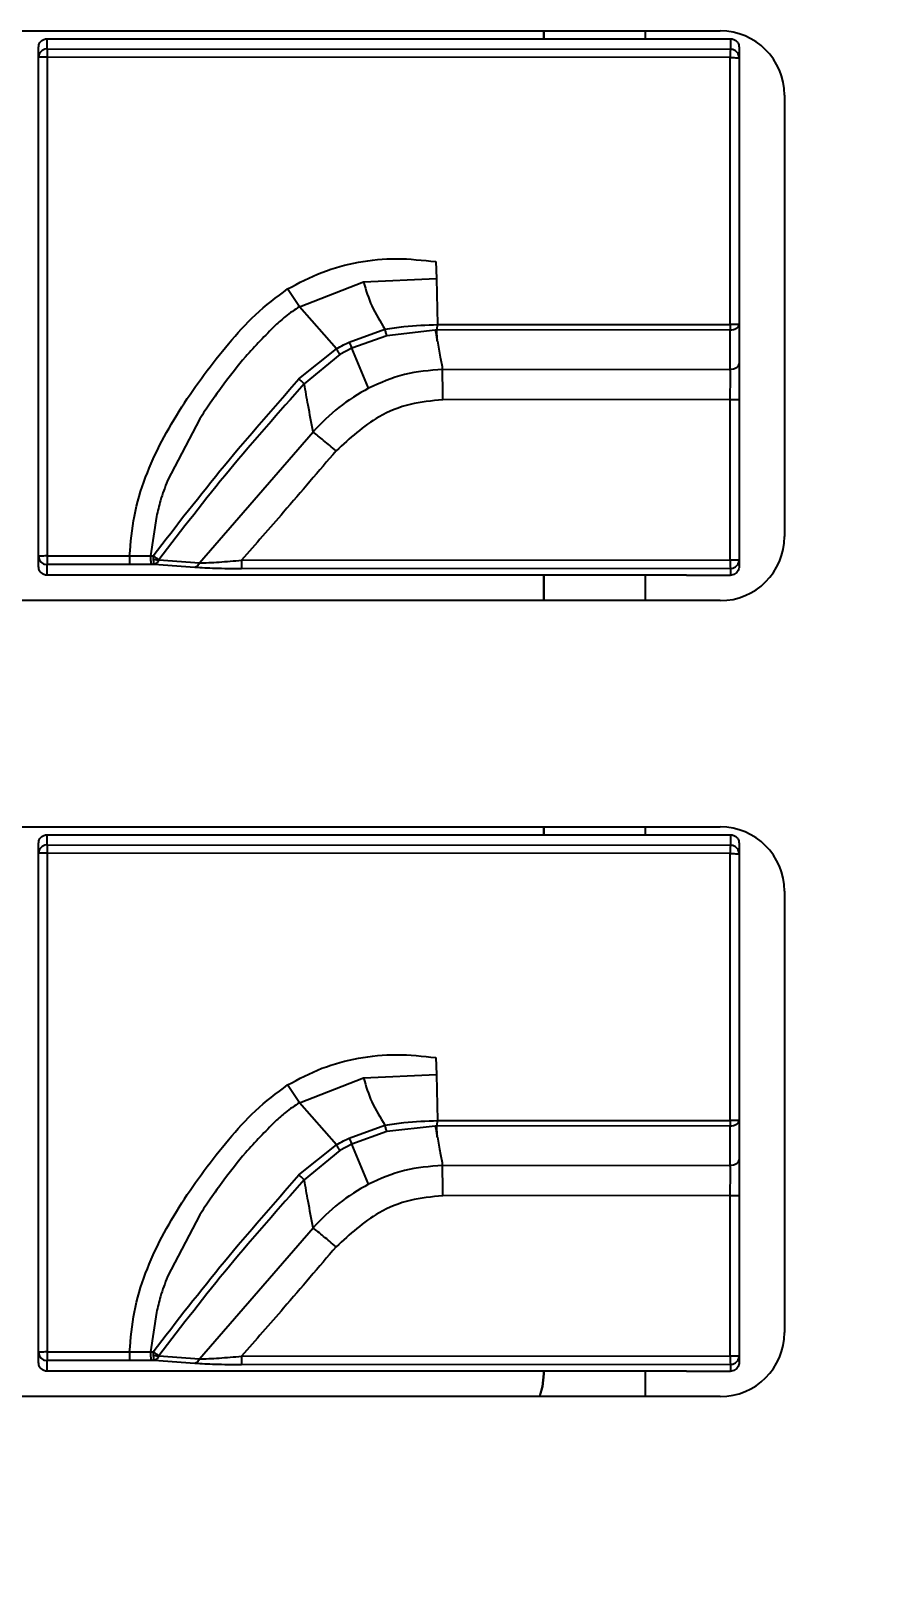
# Model space of a CAD drawing. Header units: millimetres. Extents: x 271 to 405, y 465 to 539.
# Drawn here: x 351.68 to 359.57, y 490.38 to 504.89 of the extents above; entities that cross this region are included whole.
import ezdxf

# ---------------------------------------------------------------- set-up
doc = ezdxf.new("R2010")
doc.units = ezdxf.units.MM
doc.header["$PDSIZE"] = -1
doc.dimstyles.new('ISO-25', dxfattribs={"dimtxt": 2.5, "dimasz": 2.5, "dimexe": 1.25, "dimexo": 0.625, "dimtad": 1, "dimtxsty": 'Standard', "dimcen": 2.5, "dimadec": 0, "dimazin": 0, "dimtfac": 1, "dimtmove": 0, "dimatfit": 3, "dimfxl": 1, "dimarcsym": 0})

# ---------------------------------------------------------------- blocks, each defined once
blk = doc.blocks.new('*D2')
at = {"color": 0, "lineweight": -2}
for p, q in [((288.922, 503.974), (288.922, 465.47)), ((360.773, 503.974), (360.773, 465.47)), ((293.002, 467.47), (356.693, 467.47))]:
    blk.add_line(p, q, dxfattribs=at)
at = {"color": 0}
for points in [[(293.002, 468.15), (293.002, 466.79), (288.922, 467.47)], [(356.693, 466.79), (356.693, 468.15), (360.773, 467.47)]]:
    blk.add_solid(points, dxfattribs=at)
at = {"layer": 'Defpoints', "color": 0}
for p in [(288.922, 503.974), (360.773, 503.974), (360.773, 467.47)]:
    blk.add_point(p, dxfattribs=at)
at = {"color": 0, "insert": (324.848, 471.036), "char_height": 3.5, "attachment_point": 5}
blk.add_mtext('71,85', dxfattribs=at)

msp = doc.modelspace()

# ---------------------------------------------------------------- linework, layer by layer
at = {"color": 7, "linetype": 'Continuous', "lineweight": 25}
for p, q in [((291.621, 504.891), (358.126, 504.892)), ((356.475, 504.819), (356.475, 504.892)), ((356.476, 504.892), (356.476, 504.819)), ((357.427, 504.819), (357.427, 504.892)), ((351.75, 504.646), (351.75, 504.739)), ((351.831, 504.819), (358.221, 504.819)), ((351.831, 504.725), (351.831, 504.819)), ((351.831, 504.725), (358.221, 504.72)), ((358.221, 504.819), (358.221, 504.72)), ((358.302, 504.739), (358.302, 504.641)), ((351.75, 499.977), (351.75, 504.646)), ((351.831, 504.647), (351.83, 499.978)), ((358.22, 504.642), (351.831, 504.647)), ((358.22, 502.145), (358.22, 504.642)), ((358.302, 504.641), (358.302, 502.144)), ((358.726, 504.292), (358.726, 500.16)), ((355.466, 502.733), (355.471, 502.574)), ((354.189, 502.31), (354.789, 502.543)), ((354.789, 502.543), (355.471, 502.574)), ((355.471, 502.574), (355.482, 502.143)), ((354.189, 502.31), (354.079, 502.477)), ((354.537, 501.917), (354.189, 502.31)), ((354.655, 501.98), (354.99, 502.101)), ((355.461, 502.092), (355.006, 502.04)), ((355.476, 502.092), (355.461, 502.092)), ((358.22, 502.095), (355.476, 502.092)), ((355.478, 502.002), (355.476, 502.092)), ((355.482, 502.143), (358.22, 502.145)), ((358.22, 501.726), (358.22, 502.095)), ((358.302, 502.144), (358.302, 501.776)), ((355.006, 502.04), (354.681, 501.924)), ((354.184, 501.635), (354.537, 501.917)), ((354.567, 501.863), (354.235, 501.588)), ((354.681, 501.924), (354.567, 501.863)), ((354.837, 501.549), (354.681, 501.924)), ((355.529, 501.723), (358.22, 501.726)), ((355.53, 501.443), (358.22, 501.446)), ((358.22, 501.443), (355.53, 501.44)), ((358.22, 499.941), (358.22, 501.443)), ((358.302, 501.443), (358.302, 499.941)), ((353.258, 501.262), (352.955, 500.683)), ((353.254, 499.913), (354.317, 501.14)), ((352.852, 500.348), (352.796, 499.98)), ((351.75, 499.878), (351.75, 499.977)), ((351.83, 499.978), (352.601, 499.978)), ((352.601, 499.978), (352.796, 499.98)), ((352.796, 499.98), (352.821, 499.98)), ((352.821, 499.98), (352.822, 499.95)), ((352.875, 499.941), (353.254, 499.913)), ((353.648, 499.938), (358.22, 499.941)), ((358.302, 499.941), (358.302, 499.878)), ((352.601, 499.898), (351.831, 499.897)), ((351.831, 499.798), (351.831, 499.897)), ((357.809, 499.798), (351.831, 499.798)), ((352.831, 499.899), (352.807, 499.899)), ((353.211, 499.871), (352.831, 499.899)), ((358.221, 499.861), (353.649, 499.858)), ((356.475, 499.56), (356.475, 499.798)), ((356.476, 499.798), (356.476, 499.56)), ((357.427, 499.56), (357.427, 499.798)), ((357.809, 499.798), (358.221, 499.798)), ((358.221, 499.861), (358.221, 499.798)), ((358.126, 499.56), (291.621, 499.56)), ((291.621, 497.441), (358.126, 497.442)), ((351.831, 497.369), (358.221, 497.369)), ((351.831, 497.275), (351.831, 497.369)), ((356.475, 497.369), (356.475, 497.442)), ((356.476, 497.442), (356.476, 497.369)), ((357.427, 497.369), (357.427, 497.442)), ((358.221, 497.369), (358.221, 497.27)), ((351.75, 497.196), (351.75, 497.289)), ((351.75, 492.527), (351.75, 497.196)), ((351.831, 497.197), (351.83, 492.528)), ((351.831, 497.275), (358.221, 497.27)), ((358.22, 497.192), (351.831, 497.197)), ((358.22, 494.695), (358.22, 497.192)), ((358.302, 497.289), (358.302, 497.191)), ((358.302, 497.191), (358.302, 494.694)), ((358.726, 496.842), (358.726, 492.71)), ((355.466, 495.283), (355.471, 495.124)), ((354.189, 494.86), (354.079, 495.027)), ((354.189, 494.86), (354.789, 495.093)), ((354.789, 495.093), (355.471, 495.124)), ((355.471, 495.124), (355.482, 494.693)), ((354.537, 494.467), (354.189, 494.86)), ((355.482, 494.693), (358.22, 494.695)), ((358.302, 494.694), (358.302, 494.326)), ((354.655, 494.53), (354.99, 494.651)), ((355.006, 494.59), (354.681, 494.474)), ((355.461, 494.642), (355.006, 494.59)), ((355.476, 494.642), (355.461, 494.642)), ((358.22, 494.645), (355.476, 494.642)), ((355.478, 494.552), (355.476, 494.642)), ((358.22, 494.276), (358.22, 494.645)), ((354.184, 494.185), (354.537, 494.467)), ((354.567, 494.413), (354.235, 494.138)), ((354.681, 494.474), (354.567, 494.413)), ((354.837, 494.099), (354.681, 494.474)), ((355.529, 494.273), (358.22, 494.276)), ((355.53, 493.993), (358.22, 493.996)), ((358.22, 493.993), (355.53, 493.99)), ((358.22, 492.491), (358.22, 493.993)), ((358.302, 493.993), (358.302, 492.491)), ((353.258, 493.812), (352.955, 493.233)), ((353.254, 492.463), (354.317, 493.69)), ((352.852, 492.898), (352.796, 492.53)), ((351.75, 492.428), (351.75, 492.527)), ((351.83, 492.528), (352.601, 492.528)), ((352.601, 492.528), (352.796, 492.53)), ((352.796, 492.53), (352.821, 492.53)), ((352.821, 492.53), (352.822, 492.5)), ((352.601, 492.448), (351.831, 492.447)), ((351.831, 492.348), (351.831, 492.447)), ((352.831, 492.449), (352.807, 492.449)), ((353.211, 492.421), (352.831, 492.449)), ((352.875, 492.491), (353.254, 492.463)), ((353.648, 492.488), (358.22, 492.491)), ((358.221, 492.411), (353.649, 492.408)), ((358.221, 492.411), (358.221, 492.348)), ((358.302, 492.491), (358.302, 492.428)), ((357.809, 492.348), (351.831, 492.348)), ((356.475, 492.322), (356.475, 492.348)), ((356.476, 492.348), (356.476, 492.322)), ((357.427, 492.11), (357.427, 492.348)), ((357.809, 492.348), (358.221, 492.348)), ((358.126, 492.11), (291.621, 492.11))]:
    msp.add_line(p, q, dxfattribs=at)
at = {"color": 7, "linetype": 'Continuous', "lineweight": 25, "flags": 128}
for points in [[(355.48, 501.989), (355.479, 501.997), (355.478, 502.002)], [(355.53, 501.44), (355.53, 501.44), (355.53, 501.44), (355.53, 501.441), (355.53, 501.441), (355.53, 501.442), (355.53, 501.442), (355.53, 501.443), (355.53, 501.443)], [(355.48, 494.539), (355.479, 494.547), (355.478, 494.552)], [(355.53, 493.99), (355.53, 493.99), (355.53, 493.99), (355.53, 493.991), (355.53, 493.991), (355.53, 493.992), (355.53, 493.992), (355.53, 493.993), (355.53, 493.993)], [(356.475, 492.322), (356.463, 492.205), (356.436, 492.11)], [(356.437, 492.11), (356.465, 492.205), (356.476, 492.322)]]:
    msp.add_lwpolyline(points, dxfattribs=at)
at = {"color": 7, "linetype": 'Continuous', "lineweight": 25}
for centre, radius, start, end in [((358.126, 504.292), 0.6, 0, 90), ((354.882, 504.661), 3.052, 178.8009, 180.2767), ((361.274, 504.657), 3.054, 178.8017, 180.2763), ((441.91, 517.734), 87.853, 190.25627, 190.31585), ((366.412, 502.15), 8.192, 180.0303, 180.3847), ((358.126, 500.16), 0.6, 270, 0), ((354.776, 499.962), 2.946, 179.6961, 181.2645), ((355.547, 499.963), 2.947, 179.6961, 181.2644), ((356.632, 499.922), 2.984, 179.7067, 181.239), ((361.204, 499.926), 2.984, 179.7067, 181.239), ((358.126, 496.842), 0.6, 0.0001, 90), ((354.882, 497.211), 3.052, 178.8009, 180.2767), ((361.274, 497.207), 3.054, 178.8017, 180.2763), ((366.412, 494.7), 8.192, 180.0303, 180.3847), ((441.91, 510.284), 87.853, 190.25627, 190.31585), ((358.126, 492.71), 0.6, 270, 0), ((354.776, 492.512), 2.946, 179.6961, 181.2645), ((355.547, 492.513), 2.947, 179.6961, 181.2644), ((356.632, 492.472), 2.984, 179.7067, 181.239), ((361.204, 492.476), 2.984, 179.7067, 181.239)]:
    msp.add_arc(centre, radius, start, end, dxfattribs=at)
for points, knots in [([(351.75, 504.739), (351.751, 504.75), (351.753, 504.771), (351.769, 504.793), (351.786, 504.806), (351.804, 504.817), (351.82, 504.818), (351.831, 504.819)], [0, 0, 0, 0, 0.246055, 0.49554, 0.623249, 0.746587, 1, 1, 1, 1]), ([(351.831, 504.725), (351.824, 504.725), (351.806, 504.723), (351.785, 504.712), (351.769, 504.698), (351.759, 504.683), (351.752, 504.665), (351.751, 504.652), (351.75, 504.646)], [0, 0, 0, 0, 0.182036, 0.411431, 0.545976, 0.690302, 0.842527, 1, 1, 1, 1]), ([(358.221, 504.819), (358.232, 504.818), (358.253, 504.816), (358.275, 504.8), (358.289, 504.784), (358.3, 504.766), (358.301, 504.75), (358.302, 504.739)], [0, 0, 0, 0, 0.249636, 0.501402, 0.628165, 0.75021, 1, 1, 1, 1]), ([(358.302, 504.641), (358.302, 504.647), (358.301, 504.66), (358.293, 504.678), (358.283, 504.693), (358.267, 504.708), (358.246, 504.718), (358.229, 504.72), (358.221, 504.72)], [0, 0, 0, 0, 0.157473, 0.309699, 0.454025, 0.58857, 0.817964, 1, 1, 1, 1]), ([(351.831, 504.647), (351.82, 504.647), (351.805, 504.647), (351.786, 504.646), (351.773, 504.646), (351.763, 504.646), (351.753, 504.646), (351.751, 504.646), (351.75, 504.646)], [0, 0, 0, 0, 0.243743, 0.372827, 0.502302, 0.631379, 0.759406, 1, 1, 1, 1]), ([(358.22, 504.642), (358.228, 504.642), (358.245, 504.642), (358.267, 504.642), (358.283, 504.641), (358.293, 504.641), (358.301, 504.641), (358.302, 504.641), (358.302, 504.641)], [0, 0, 0, 0, 0.181752, 0.411268, 0.545131, 0.689867, 0.842768, 1, 1, 1, 1]), ([(354.079, 502.477), (354.184, 502.533), (354.394, 502.645), (354.741, 502.737), (355.102, 502.773), (355.344, 502.746), (355.466, 502.733)], [0, 0, 0, 0, 0.248333, 0.494266, 0.743232, 1, 1, 1, 1]), ([(354.789, 502.543), (354.812, 502.466), (354.859, 502.31), (354.946, 502.171), (354.99, 502.101)], [0, 0, 0, 0, 0.48812, 1, 1, 1, 1]), ([(352.601, 499.978), (352.612, 500.104), (352.634, 500.354), (352.778, 500.835), (353.075, 501.382), (353.444, 501.875), (353.774, 502.249), (353.976, 502.4), (354.079, 502.477)], [0, 0, 0, 0, 0.126243, 0.252407, 0.500957, 0.747041, 0.871227, 1, 1, 1, 1]), ([(354.189, 502.31), (354.145, 502.282), (354.066, 502.229), (353.996, 502.165), (353.965, 502.137)], [0, 0, 0, 0, 0.5488773, 1, 1, 1, 1]), ([(353.965, 502.137), (353.869, 502.04), (353.697, 501.867), (353.549, 501.673), (353.483, 501.587)], [0, 0, 0, 0, 0.556874, 1, 1, 1, 1]), ([(354.99, 502.101), (355.049, 502.11), (355.212, 502.136), (355.377, 502.14), (355.482, 502.143)], [0, 0, 0, 0, 0.363352, 1, 1, 1, 1]), ([(355.006, 502.04), (355.005, 502.045), (355.003, 502.053), (354.999, 502.069), (354.995, 502.085), (354.992, 502.095), (354.99, 502.101)], [0, 0, 0, 0, 0.24719, 0.499867, 0.752615, 1, 1, 1, 1]), ([(358.302, 502.144), (358.301, 502.144), (358.299, 502.144), (358.289, 502.145), (358.279, 502.145), (358.265, 502.145), (358.246, 502.145), (358.231, 502.145), (358.22, 502.145)], [0, 0, 0, 0, 0.240463, 0.368553, 0.497681, 0.627218, 0.756382, 1, 1, 1, 1]), ([(358.22, 502.095), (358.231, 502.095), (358.247, 502.096), (358.265, 502.102), (358.279, 502.109), (358.289, 502.117), (358.299, 502.128), (358.301, 502.138), (358.302, 502.144)], [0, 0, 0, 0, 0.241127, 0.370686, 0.502719, 0.634695, 0.763396, 1, 1, 1, 1]), ([(354.537, 501.917), (354.558, 501.929), (354.597, 501.952), (354.638, 501.971), (354.655, 501.98)], [0, 0, 0, 0, 0.557096, 1, 1, 1, 1]), ([(354.681, 501.924), (354.679, 501.928), (354.676, 501.937), (354.67, 501.951), (354.663, 501.965), (354.658, 501.975), (354.655, 501.98)], [0, 0, 0, 0, 0.247246, 0.499807, 0.752471, 1, 1, 1, 1]), ([(355.48, 501.989), (355.489, 501.94), (355.505, 501.851), (355.522, 501.762), (355.529, 501.723)], [0, 0, 0, 0, 0.560088, 1, 1, 1, 1]), ([(354.567, 501.863), (354.565, 501.867), (354.561, 501.875), (354.554, 501.889), (354.545, 501.903), (354.54, 501.912), (354.537, 501.917)], [0, 0, 0, 0, 0.247051, 0.499713, 0.752528, 1, 1, 1, 1]), ([(355.529, 501.723), (355.408, 501.714), (355.167, 501.697), (354.947, 501.598), (354.837, 501.549)], [0, 0, 0, 0, 0.5002704, 1, 1, 1, 1]), ([(358.22, 501.726), (358.231, 501.727), (358.247, 501.728), (358.265, 501.734), (358.279, 501.741), (358.289, 501.749), (358.299, 501.76), (358.301, 501.77), (358.302, 501.776)], [0, 0, 0, 0, 0.241128, 0.370687, 0.50272, 0.634695, 0.763396, 1, 1, 1, 1]), ([(358.302, 501.776), (358.302, 501.719), (358.302, 501.617), (358.302, 501.496), (358.302, 501.443)], [0, 0, 0, 0, 0.558262, 1, 1, 1, 1]), ([(352.821, 499.98), (353.04, 500.264), (353.478, 500.829), (353.95, 501.368), (354.184, 501.635)], [0, 0, 0, 0, 0.502993, 1, 1, 1, 1]), ([(354.235, 501.588), (353.998, 501.322), (353.524, 500.789), (353.091, 500.224), (352.875, 499.941)], [0, 0, 0, 0, 0.499871, 1, 1, 1, 1]), ([(353.483, 501.587), (353.44, 501.527), (353.362, 501.421), (353.29, 501.311), (353.258, 501.262)], [0, 0, 0, 0, 0.560178, 1, 1, 1, 1]), ([(354.235, 501.588), (354.231, 501.591), (354.225, 501.598), (354.212, 501.61), (354.198, 501.623), (354.189, 501.631), (354.184, 501.635)], [0, 0, 0, 0, 0.246047, 0.499442, 0.75314, 1, 1, 1, 1]), ([(354.317, 501.14), (354.302, 501.223), (354.274, 501.373), (354.247, 501.522), (354.235, 501.588)], [0, 0, 0, 0, 0.558805, 1, 1, 1, 1]), ([(354.837, 501.549), (354.741, 501.493), (354.549, 501.38), (354.395, 501.22), (354.317, 501.14)], [0, 0, 0, 0, 0.499581, 1, 1, 1, 1]), ([(355.53, 501.44), (355.427, 501.43), (355.221, 501.412), (354.864, 501.266), (354.66, 501.079), (354.533, 500.962)], [0, 0, 0, 0, 0.272237, 0.547518, 1, 1, 1, 1]), ([(358.22, 501.443), (358.22, 501.444), (358.22, 501.445), (358.22, 501.446), (358.22, 501.446)], [0, 0, 0, 0, 0.560035, 1, 1, 1, 1]), ([(358.22, 501.443), (358.231, 501.443), (358.246, 501.443), (358.265, 501.443), (358.279, 501.443), (358.289, 501.443), (358.299, 501.443), (358.301, 501.443), (358.302, 501.443)], [0, 0, 0, 0, 0.240915, 0.370391, 0.5023, 0.633826, 0.762244, 1, 1, 1, 1]), ([(354.533, 500.962), (354.513, 500.979), (354.473, 501.012), (354.416, 501.059), (354.362, 501.103), (354.332, 501.128), (354.317, 501.14)], [0, 0, 0, 0, 0.250369, 0.500556, 0.750451, 1, 1, 1, 1]), ([(354.533, 500.962), (354.37, 500.771), (354.077, 500.427), (353.78, 500.088), (353.648, 499.938)], [0, 0, 0, 0, 0.55723, 1, 1, 1, 1]), ([(352.955, 500.683), (352.932, 500.622), (352.891, 500.512), (352.864, 500.398), (352.852, 500.348)], [0, 0, 0, 0, 0.560421, 1, 1, 1, 1]), ([(351.83, 499.978), (351.823, 499.978), (351.806, 499.978), (351.785, 499.977), (351.769, 499.977), (351.759, 499.977), (351.751, 499.977), (351.751, 499.977), (351.75, 499.977)], [0, 0, 0, 0, 0.181975, 0.411373, 0.545073, 0.689667, 0.84255, 1, 1, 1, 1]), ([(351.75, 499.977), (351.751, 499.97), (351.752, 499.957), (351.759, 499.939), (351.769, 499.924), (351.778, 499.917), (351.783, 499.913)], [0, 0, 0, 0, 0.267539, 0.526165, 0.771462, 1, 1, 1, 1]), ([(352.796, 499.98), (352.796, 499.97), (352.797, 499.95), (352.799, 499.924), (352.803, 499.905), (352.806, 499.901), (352.807, 499.899)], [0, 0, 0, 0, 0.250182, 0.500001, 0.749816, 1, 1, 1, 1]), ([(352.875, 499.941), (352.871, 499.944), (352.864, 499.948), (352.851, 499.958), (352.836, 499.969), (352.826, 499.976), (352.821, 499.98)], [0, 0, 0, 0, 0.221754, 0.487119, 0.729135, 1, 1, 1, 1]), ([(352.822, 499.95), (352.822, 499.944), (352.823, 499.93), (352.826, 499.914), (352.828, 499.903), (352.83, 499.901), (352.831, 499.899)], [0, 0, 0, 0, 0.25001, 0.499562, 0.749799, 1, 1, 1, 1]), ([(352.822, 499.95), (352.828, 499.949), (352.839, 499.945), (352.858, 499.942), (352.869, 499.942), (352.875, 499.941)], [0, 0, 0, 0, 0.3323624, 0.6229617, 1, 1, 1, 1]), ([(352.875, 499.941), (352.872, 499.936), (352.867, 499.924), (352.856, 499.912), (352.844, 499.902), (352.836, 499.9), (352.831, 499.899)], [0, 0, 0, 0, 0.249812, 0.499999, 0.750183, 1, 1, 1, 1]), ([(353.254, 499.913), (353.282, 499.914), (353.34, 499.915), (353.472, 499.923), (353.578, 499.932), (353.648, 499.938)], [0, 0, 0, 0, 0.243767, 0.492923, 1, 1, 1, 1]), ([(358.22, 499.941), (358.231, 499.941), (358.246, 499.941), (358.265, 499.941), (358.279, 499.941), (358.289, 499.941), (358.299, 499.941), (358.301, 499.941), (358.302, 499.941)], [0, 0, 0, 0, 0.243617, 0.372782, 0.502319, 0.631448, 0.759539, 1, 1, 1, 1]), ([(358.221, 499.861), (358.229, 499.862), (358.246, 499.863), (358.267, 499.874), (358.283, 499.889), (358.293, 499.904), (358.301, 499.921), (358.302, 499.934), (358.302, 499.941)], [0, 0, 0, 0, 0.182036, 0.411431, 0.545976, 0.690302, 0.842527, 1, 1, 1, 1]), ([(351.831, 499.798), (351.821, 499.799), (351.799, 499.801), (351.777, 499.817), (351.763, 499.833), (351.753, 499.852), (351.751, 499.868), (351.75, 499.878)], [0, 0, 0, 0, 0.249649, 0.501423, 0.628183, 0.750223, 1, 1, 1, 1]), ([(352.807, 499.899), (352.769, 499.898), (352.701, 499.898), (352.632, 499.898), (352.601, 499.898)], [0, 0, 0, 0, 0.5599855, 1, 1, 1, 1]), ([(353.254, 499.913), (353.251, 499.907), (353.246, 499.896), (353.235, 499.883), (353.223, 499.874), (353.215, 499.872), (353.211, 499.871)], [0, 0, 0, 0, 0.245528, 0.499445, 0.753667, 1, 1, 1, 1]), ([(353.649, 499.858), (353.564, 499.858), (353.405, 499.859), (353.272, 499.867), (353.211, 499.871)], [0, 0, 0, 0, 0.535867, 1, 1, 1, 1]), ([(358.293, 499.841), (358.289, 499.835), (358.281, 499.822), (358.263, 499.809), (358.243, 499.8), (358.228, 499.799), (358.221, 499.798)], [0, 0, 0, 0, 0.25003, 0.506976, 0.750519, 1, 1, 1, 1]), ([(358.302, 499.878), (358.302, 499.872), (358.301, 499.859), (358.295, 499.847), (358.293, 499.841)], [0, 0, 0, 0, 0.49972, 1, 1, 1, 1]), ([(351.75, 497.289), (351.751, 497.3), (351.753, 497.321), (351.769, 497.343), (351.786, 497.356), (351.804, 497.367), (351.82, 497.368), (351.831, 497.369)], [0, 0, 0, 0, 0.246055, 0.49554, 0.623249, 0.746587, 1, 1, 1, 1]), ([(358.221, 497.369), (358.232, 497.368), (358.253, 497.366), (358.275, 497.35), (358.289, 497.334), (358.3, 497.316), (358.301, 497.3), (358.302, 497.289)], [0, 0, 0, 0, 0.249636, 0.501402, 0.628165, 0.75021, 1, 1, 1, 1]), ([(351.831, 497.275), (351.824, 497.275), (351.806, 497.273), (351.785, 497.262), (351.769, 497.248), (351.759, 497.233), (351.752, 497.215), (351.751, 497.202), (351.75, 497.196)], [0, 0, 0, 0, 0.182036, 0.411431, 0.545976, 0.690302, 0.842527, 1, 1, 1, 1]), ([(351.831, 497.197), (351.82, 497.197), (351.805, 497.197), (351.786, 497.196), (351.773, 497.196), (351.763, 497.196), (351.753, 497.196), (351.751, 497.196), (351.75, 497.196)], [0, 0, 0, 0, 0.243743, 0.372827, 0.502302, 0.631379, 0.759406, 1, 1, 1, 1]), ([(358.22, 497.192), (358.228, 497.192), (358.245, 497.192), (358.267, 497.192), (358.283, 497.191), (358.293, 497.191), (358.301, 497.191), (358.302, 497.191), (358.302, 497.191)], [0, 0, 0, 0, 0.181752, 0.411268, 0.545131, 0.689867, 0.842768, 1, 1, 1, 1]), ([(358.302, 497.191), (358.302, 497.197), (358.301, 497.21), (358.293, 497.228), (358.283, 497.243), (358.267, 497.258), (358.246, 497.268), (358.229, 497.27), (358.221, 497.27)], [0, 0, 0, 0, 0.157473, 0.309699, 0.454025, 0.58857, 0.817964, 1, 1, 1, 1]), ([(354.079, 495.027), (354.184, 495.083), (354.394, 495.195), (354.741, 495.287), (355.102, 495.323), (355.344, 495.296), (355.466, 495.283)], [0, 0, 0, 0, 0.248333, 0.494266, 0.743232, 1, 1, 1, 1]), ([(352.601, 492.528), (352.612, 492.654), (352.634, 492.904), (352.778, 493.385), (353.075, 493.932), (353.444, 494.425), (353.774, 494.799), (353.976, 494.95), (354.079, 495.027)], [0, 0, 0, 0, 0.126243, 0.252407, 0.500957, 0.747041, 0.871227, 1, 1, 1, 1]), ([(354.789, 495.093), (354.812, 495.016), (354.859, 494.86), (354.946, 494.721), (354.99, 494.651)], [0, 0, 0, 0, 0.48812, 1, 1, 1, 1]), ([(354.189, 494.86), (354.145, 494.832), (354.066, 494.779), (353.996, 494.715), (353.965, 494.687)], [0, 0, 0, 0, 0.548877, 1, 1, 1, 1]), ([(354.99, 494.651), (355.049, 494.66), (355.212, 494.686), (355.377, 494.69), (355.482, 494.693)], [0, 0, 0, 0, 0.363352, 1, 1, 1, 1]), ([(358.302, 494.694), (358.301, 494.694), (358.299, 494.694), (358.289, 494.695), (358.279, 494.695), (358.265, 494.695), (358.246, 494.695), (358.231, 494.695), (358.22, 494.695)], [0, 0, 0, 0, 0.240463, 0.368553, 0.497681, 0.627218, 0.756382, 1, 1, 1, 1]), ([(358.22, 494.645), (358.231, 494.645), (358.247, 494.646), (358.265, 494.652), (358.279, 494.659), (358.289, 494.667), (358.299, 494.678), (358.301, 494.688), (358.302, 494.694)], [0, 0, 0, 0, 0.241127, 0.370686, 0.502719, 0.634695, 0.763396, 1, 1, 1, 1]), ([(353.965, 494.687), (353.869, 494.59), (353.697, 494.417), (353.549, 494.223), (353.483, 494.137)], [0, 0, 0, 0, 0.556874, 1, 1, 1, 1]), ([(355.006, 494.59), (355.005, 494.595), (355.003, 494.603), (354.999, 494.619), (354.995, 494.635), (354.992, 494.645), (354.99, 494.651)], [0, 0, 0, 0, 0.24719, 0.499867, 0.752615, 1, 1, 1, 1]), ([(354.537, 494.467), (354.558, 494.479), (354.597, 494.502), (354.638, 494.521), (354.655, 494.53)], [0, 0, 0, 0, 0.557096, 1, 1, 1, 1]), ([(354.567, 494.413), (354.565, 494.417), (354.561, 494.425), (354.554, 494.439), (354.545, 494.453), (354.54, 494.462), (354.537, 494.467)], [0, 0, 0, 0, 0.247051, 0.499713, 0.752528, 1, 1, 1, 1]), ([(354.681, 494.474), (354.679, 494.478), (354.676, 494.487), (354.67, 494.501), (354.663, 494.515), (354.658, 494.525), (354.655, 494.53)], [0, 0, 0, 0, 0.247246, 0.499807, 0.752471, 1, 1, 1, 1]), ([(355.48, 494.539), (355.489, 494.49), (355.505, 494.401), (355.522, 494.312), (355.529, 494.273)], [0, 0, 0, 0, 0.560088, 1, 1, 1, 1]), ([(355.529, 494.273), (355.408, 494.264), (355.167, 494.247), (354.947, 494.148), (354.837, 494.099)], [0, 0, 0, 0, 0.50027, 1, 1, 1, 1]), ([(358.22, 494.276), (358.231, 494.277), (358.247, 494.278), (358.265, 494.284), (358.279, 494.291), (358.289, 494.299), (358.299, 494.31), (358.301, 494.32), (358.302, 494.326)], [0, 0, 0, 0, 0.241128, 0.370687, 0.50272, 0.634695, 0.763396, 1, 1, 1, 1]), ([(358.302, 494.326), (358.302, 494.269), (358.302, 494.167), (358.302, 494.046), (358.302, 493.993)], [0, 0, 0, 0, 0.558262, 1, 1, 1, 1]), ([(352.821, 492.53), (353.04, 492.814), (353.478, 493.379), (353.95, 493.918), (354.184, 494.185)], [0, 0, 0, 0, 0.5029931, 1, 1, 1, 1]), ([(354.235, 494.138), (353.998, 493.872), (353.524, 493.339), (353.091, 492.774), (352.875, 492.491)], [0, 0, 0, 0, 0.499871, 1, 1, 1, 1]), ([(353.483, 494.137), (353.44, 494.077), (353.362, 493.971), (353.29, 493.861), (353.258, 493.812)], [0, 0, 0, 0, 0.560178, 1, 1, 1, 1]), ([(354.235, 494.138), (354.231, 494.141), (354.225, 494.148), (354.212, 494.16), (354.198, 494.173), (354.189, 494.181), (354.184, 494.185)], [0, 0, 0, 0, 0.246047, 0.499442, 0.75314, 1, 1, 1, 1]), ([(354.317, 493.69), (354.302, 493.773), (354.274, 493.923), (354.247, 494.072), (354.235, 494.138)], [0, 0, 0, 0, 0.558805, 1, 1, 1, 1]), ([(354.837, 494.099), (354.741, 494.043), (354.549, 493.93), (354.395, 493.77), (354.317, 493.69)], [0, 0, 0, 0, 0.499581, 1, 1, 1, 1]), ([(355.53, 493.99), (355.427, 493.98), (355.221, 493.962), (354.864, 493.816), (354.66, 493.629), (354.533, 493.512)], [0, 0, 0, 0, 0.2722368, 0.5475182, 1, 1, 1, 1]), ([(358.22, 493.993), (358.22, 493.994), (358.22, 493.995), (358.22, 493.996), (358.22, 493.996)], [0, 0, 0, 0, 0.560035, 1, 1, 1, 1]), ([(358.22, 493.993), (358.231, 493.993), (358.246, 493.993), (358.265, 493.993), (358.279, 493.993), (358.289, 493.993), (358.299, 493.993), (358.301, 493.993), (358.302, 493.993)], [0, 0, 0, 0, 0.240915, 0.370391, 0.5023, 0.633826, 0.762244, 1, 1, 1, 1]), ([(354.533, 493.512), (354.513, 493.529), (354.473, 493.562), (354.416, 493.609), (354.362, 493.653), (354.332, 493.678), (354.317, 493.69)], [0, 0, 0, 0, 0.250369, 0.500556, 0.750451, 1, 1, 1, 1]), ([(354.533, 493.512), (354.37, 493.321), (354.077, 492.977), (353.78, 492.638), (353.648, 492.488)], [0, 0, 0, 0, 0.55723, 1, 1, 1, 1]), ([(352.955, 493.233), (352.932, 493.172), (352.891, 493.062), (352.864, 492.948), (352.852, 492.898)], [0, 0, 0, 0, 0.5604209, 1, 1, 1, 1]), ([(351.83, 492.528), (351.823, 492.528), (351.806, 492.528), (351.785, 492.527), (351.769, 492.527), (351.759, 492.527), (351.751, 492.527), (351.751, 492.527), (351.75, 492.527)], [0, 0, 0, 0, 0.181975, 0.411373, 0.545073, 0.689667, 0.84255, 1, 1, 1, 1]), ([(351.75, 492.527), (351.751, 492.52), (351.752, 492.507), (351.759, 492.489), (351.769, 492.474), (351.778, 492.467), (351.783, 492.463)], [0, 0, 0, 0, 0.267539, 0.526165, 0.771462, 1, 1, 1, 1]), ([(352.796, 492.53), (352.796, 492.52), (352.797, 492.5), (352.799, 492.474), (352.803, 492.455), (352.806, 492.451), (352.807, 492.449)], [0, 0, 0, 0, 0.250182, 0.500001, 0.749816, 1, 1, 1, 1]), ([(352.875, 492.491), (352.871, 492.494), (352.864, 492.498), (352.851, 492.508), (352.836, 492.519), (352.826, 492.526), (352.821, 492.53)], [0, 0, 0, 0, 0.221754, 0.487119, 0.729135, 1, 1, 1, 1]), ([(351.831, 492.348), (351.821, 492.349), (351.799, 492.351), (351.777, 492.367), (351.763, 492.383), (351.753, 492.402), (351.751, 492.418), (351.75, 492.428)], [0, 0, 0, 0, 0.249649, 0.501423, 0.628183, 0.750223, 1, 1, 1, 1]), ([(352.807, 492.449), (352.769, 492.448), (352.701, 492.448), (352.632, 492.448), (352.601, 492.448)], [0, 0, 0, 0, 0.559986, 1, 1, 1, 1]), ([(352.822, 492.5), (352.822, 492.494), (352.823, 492.48), (352.826, 492.464), (352.828, 492.453), (352.83, 492.451), (352.831, 492.449)], [0, 0, 0, 0, 0.25001, 0.499562, 0.749799, 1, 1, 1, 1]), ([(352.822, 492.5), (352.828, 492.499), (352.839, 492.495), (352.858, 492.492), (352.869, 492.492), (352.875, 492.491)], [0, 0, 0, 0, 0.332362, 0.622962, 1, 1, 1, 1]), ([(352.875, 492.491), (352.872, 492.486), (352.867, 492.474), (352.856, 492.462), (352.844, 492.452), (352.836, 492.45), (352.831, 492.449)], [0, 0, 0, 0, 0.249812, 0.499999, 0.750183, 1, 1, 1, 1]), ([(353.254, 492.463), (353.251, 492.457), (353.246, 492.446), (353.235, 492.433), (353.223, 492.424), (353.215, 492.422), (353.211, 492.421)], [0, 0, 0, 0, 0.245528, 0.499445, 0.753667, 1, 1, 1, 1]), ([(353.649, 492.408), (353.564, 492.408), (353.405, 492.409), (353.272, 492.417), (353.211, 492.421)], [0, 0, 0, 0, 0.535867, 1, 1, 1, 1]), ([(353.254, 492.463), (353.282, 492.464), (353.34, 492.465), (353.472, 492.473), (353.578, 492.482), (353.648, 492.488)], [0, 0, 0, 0, 0.243767, 0.492923, 1, 1, 1, 1]), ([(358.22, 492.491), (358.231, 492.491), (358.246, 492.491), (358.265, 492.491), (358.279, 492.491), (358.289, 492.491), (358.299, 492.491), (358.301, 492.491), (358.302, 492.491)], [0, 0, 0, 0, 0.243617, 0.372782, 0.502319, 0.631448, 0.759539, 1, 1, 1, 1]), ([(358.221, 492.411), (358.229, 492.412), (358.246, 492.413), (358.267, 492.424), (358.283, 492.439), (358.293, 492.454), (358.301, 492.471), (358.302, 492.484), (358.302, 492.491)], [0, 0, 0, 0, 0.182036, 0.411431, 0.545976, 0.690302, 0.842527, 1, 1, 1, 1]), ([(358.293, 492.391), (358.289, 492.385), (358.281, 492.372), (358.263, 492.359), (358.243, 492.35), (358.228, 492.349), (358.221, 492.348)], [0, 0, 0, 0, 0.25003, 0.506976, 0.750519, 1, 1, 1, 1]), ([(358.302, 492.428), (358.302, 492.422), (358.301, 492.409), (358.295, 492.397), (358.293, 492.391)], [0, 0, 0, 0, 0.49972, 1, 1, 1, 1])]:
    msp.add_open_spline(points, degree=3, knots=knots, dxfattribs=at)
for points in [[(355.476, 502.092), (355.477, 502.1), (355.479, 502.115), (355.481, 502.134), (355.482, 502.143)], [(355.53, 501.443), (355.53, 501.494), (355.53, 501.595), (355.529, 501.681), (355.529, 501.723)], [(358.22, 501.446), (358.22, 501.497), (358.221, 501.599), (358.221, 501.684), (358.22, 501.726)], [(355.476, 494.642), (355.477, 494.65), (355.479, 494.665), (355.481, 494.684), (355.482, 494.693)], [(355.53, 493.993), (355.53, 494.044), (355.53, 494.145), (355.529, 494.231), (355.529, 494.273)], [(358.22, 493.996), (358.22, 494.047), (358.221, 494.149), (358.221, 494.234), (358.22, 494.276)]]:
    msp.add_open_spline(points, degree=3, dxfattribs=at)
at = {"color": 8, "linetype": 'Continuous', "lineweight": 25}
for points, knots in [([(351.783, 499.913), (351.791, 499.908), (351.806, 499.899), (351.823, 499.898), (351.831, 499.897)], [0, 0, 0, 0, 0.557602, 1, 1, 1, 1]), ([(351.783, 492.463), (351.791, 492.458), (351.806, 492.449), (351.823, 492.448), (351.831, 492.447)], [0, 0, 0, 0, 0.5576019, 1, 1, 1, 1])]:
    msp.add_open_spline(points, degree=3, knots=knots, dxfattribs=at)

# ---------------------------------------------------------------- dimensions: what is measured, and where the dimension line sits
dim = msp.add_linear_dim(base=(360.773, 467.47), p1=(288.922, 503.974), p2=(360.773, 503.974), dimstyle='ISO-25', override={"dimtxt": 3.5, "dimasz": 4.08, "dimexe": 2, "dimexo": 0, "dimgap": 1.524, "dimtih": 1, "dimtoh": 1, "dimzin": 0, "dimadec": 2, "dimtzin": 0})
dim.commit()
dim.dimension.update_dxf_attribs({"geometry": '*D2', "text_midpoint": (324.848, 471.036)})

doc.saveas('drawing.dxf')
